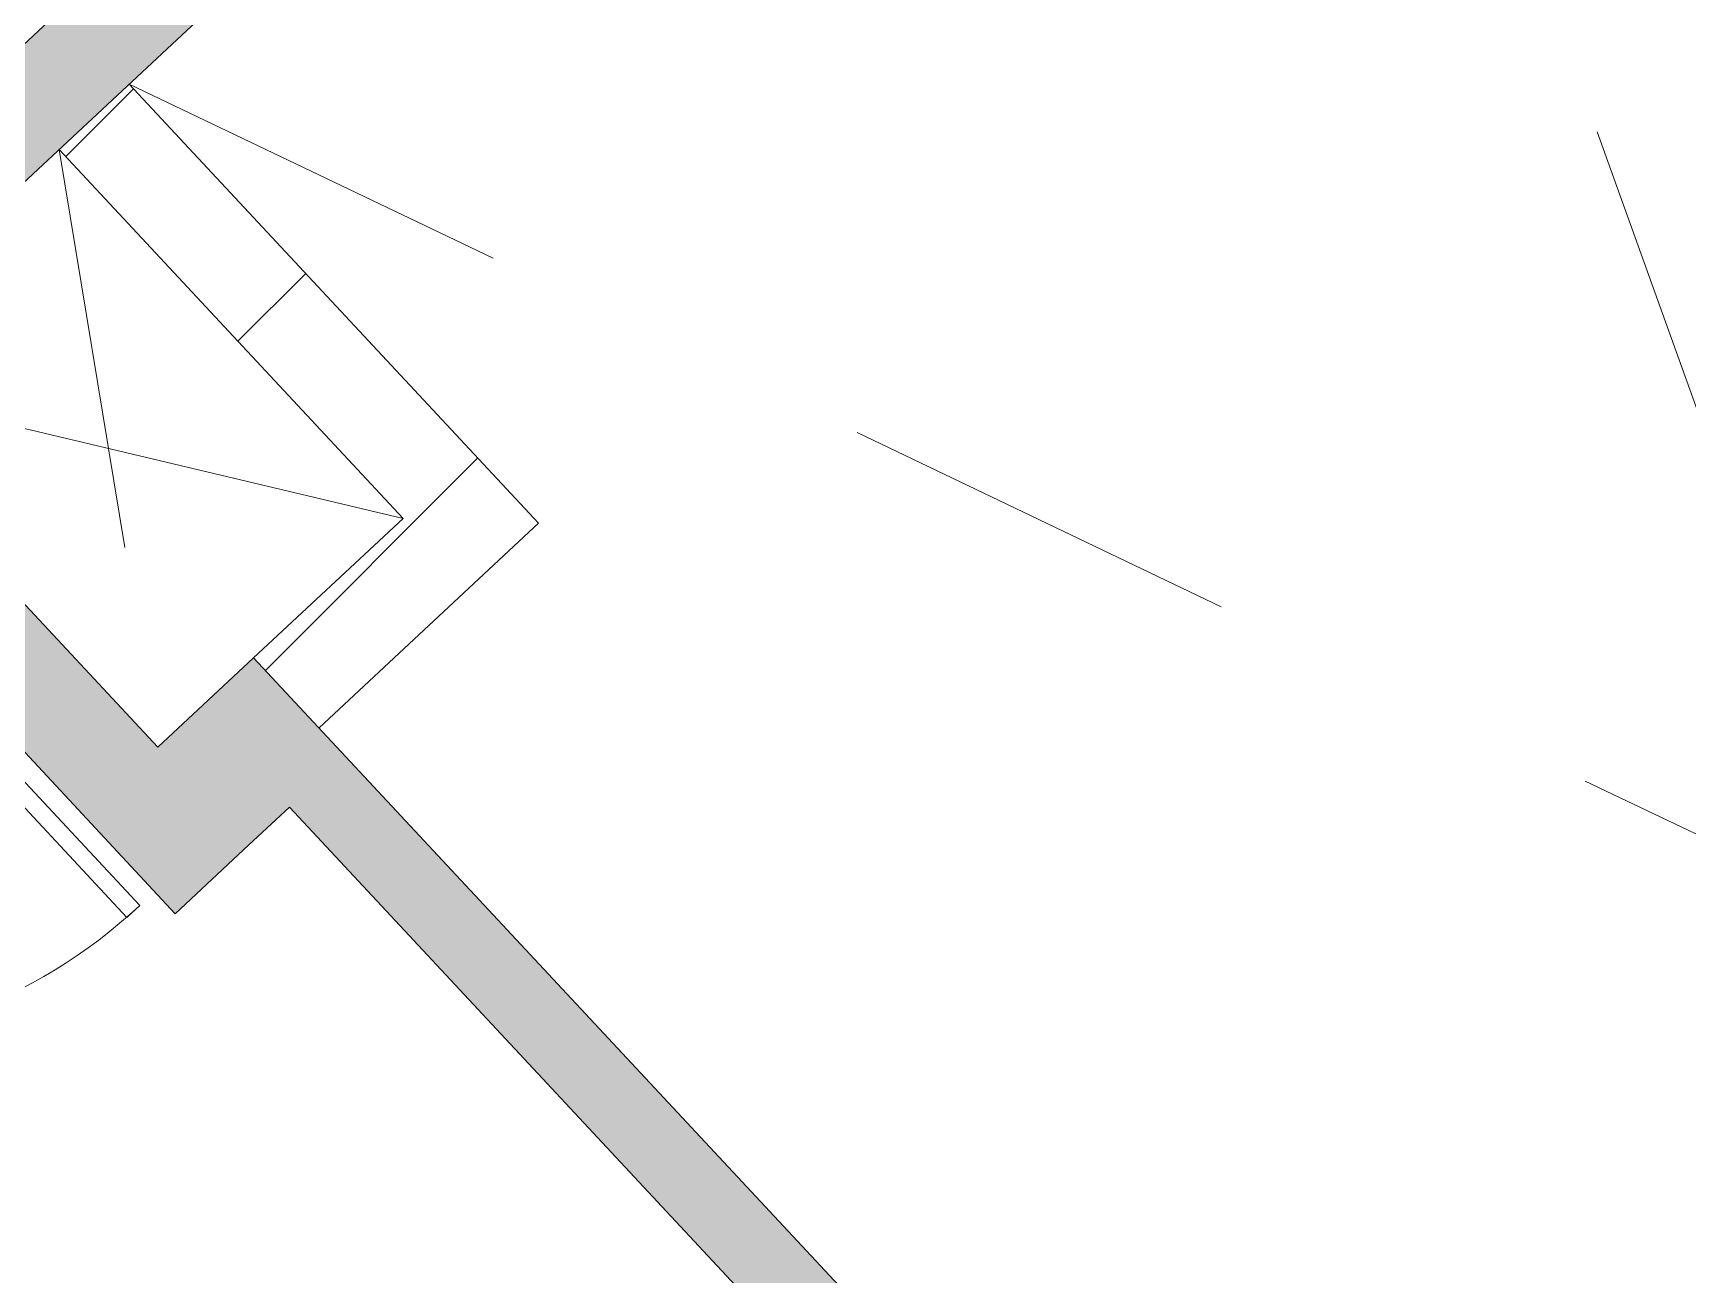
# Model space of a CAD drawing. Header units: millimetres. Extents: x -71377 to 516042, y -145869 to 441446.
# Drawn here: x 258359 to 261640, y 213980 to 216441 of the extents above; entities that cross this region are included whole.
import ezdxf

# ---------------------------------------------------------------- set-up
doc = ezdxf.new("R2010")
doc.units = ezdxf.units.MM
doc.header["$LTSCALE"] = 1000
doc.linetypes.add('_점선_S_', pattern=[1.6, 0.8, -0.8])
for name, color, linetype, lineweight in [('A-door', 4, 'Continuous', 5), ('A-door-hdln', 8, 'Continuous', 5), ('A-hat', 251, 'Continuous', 5), ('A_bwall', 3, 'Continuous', 5), ('A_cwall', 2, 'Continuous', 5), ('AA_오픈', 8, '_점선_S_', 5)]:
    doc.layers.add(name, color=color, linetype=linetype, lineweight=lineweight)
pattern_1 = [(45, (165969.5, 243949.9), (-353.5534, 353.5534), [])]

# ---------------------------------------------------------------- blocks, each defined once
blk = doc.blocks.new('외여닫이문 - __A_FSD_11x21_씰FL_20_원형__ELEV홀-7572301-지반층 배치도')
at = {"layer": 'A-door'}
for p, q in [((-550, 100), (-505, 100)), ((-550, -20), (-550, 100)), ((-505, 100), (-505, 15)), ((505, 100), (550, 100)), ((505, 15), (505, 100)), ((550, 100), (550, -20)), ((-520, 15), (-520, -20)), ((-505, 15), (-520, 15)), ((520, 15), (505, 15)), ((520, -20), (520, 15)), ((-520, -20), (-550, -20)), ((485, -20), (485, -1060)), ((485, -20), (520, -20)), ((520, -20), (520, -1060)), ((550, -20), (520, -20)), ((485, -1060), (520, -1060))]:
    blk.add_line(p, q, dxfattribs=at)
at = {"layer": 'A-door-hdln'}
for p, q in [((-505, 100), (505, 100)), ((-505, 15), (505, 15)), ((-520, -20), (520, -20))]:
    blk.add_line(p, q, dxfattribs=at)
blk.add_arc((520, -20), 1040, 180, 270, dxfattribs=at)

msp = doc.modelspace()

# ---------------------------------------------------------------- hatches: boundary and pattern name
at = {"layer": 'A-hat'}
for points in [[(257924.4, 215757), (260703.5, 218348.6), (260567.1, 218494.9), (257788, 215903.3)], [(258640.9, 214695.4), (258787.1, 214831.8), (257788, 215903.3), (257641.7, 215766.9), (258606.4, 214732.4)], [(258787.1, 214831.8), (258977.3, 215009.1), (258796.5, 215203), (258606.4, 215025.6), (258729.7, 214893.4)], [(259866.7, 213835.4), (259976.4, 213937.7), (258977.3, 215009.1), (258867.6, 214906.8), (259799.6, 213907.3)]]:
    msp.add_hatch(color=256, dxfattribs=at).paths.add_polyline_path(points)
h = msp.add_hatch(dxfattribs=at)
h.set_pattern_fill('FP_12', color=256, scale=1000, style=0, pattern_type=2)
h.set_pattern_definition(pattern_1)
h.paths.add_polyline_path([(259092.7, 215479.2), (259231.7, 215608.7), (258549.7, 216340.1), (258410.7, 216210.5), (258729.7, 215868.5)])
h = msp.add_hatch(dxfattribs=at)
h.set_pattern_fill('FP_12', color=256, scale=1000, style=0, pattern_type=2)
h.set_pattern_definition(pattern_1)
h.paths.add_polyline_path([(258926.1, 215064), (259361.3, 215469.8), (259231.7, 215608.7), (258796.5, 215203)])

# ---------------------------------------------------------------- linework, layer by layer
at = {"layer": 'A_bwall'}
for p, q in [((259361.3, 215469.8), (258549.7, 216340.1)), ((258410.7, 216210.5), (259092.7, 215479.2)), ((259092.7, 215479.2), (258796.5, 215203)), ((258926.1, 215064), (259361.3, 215469.8))]:
    msp.add_line(p, q, dxfattribs=at)
at = {"layer": 'A_cwall'}
for p, q in [((260713.4, 218631.3), (257641.7, 215766.9)), ((257924.4, 215757), (260703.5, 218348.6)), ((257641.7, 215766.9), (258640.9, 214695.4)), ((258606.4, 215025.6), (257924.4, 215757)), ((258796.5, 215203), (258606.4, 215025.6)), ((262001.9, 211765.6), (258796.5, 215203)), ((258787.1, 214831.8), (258867.6, 214906.8)), ((258867.6, 214906.8), (261892.2, 211663.3)), ((258640.9, 214695.4), (258787.1, 214831.8))]:
    msp.add_line(p, q, dxfattribs=at)
at = {"layer": 'AA_오픈'}
for p, q in [((263354, 210975.5), (260703.5, 218348.6)), ((258549.7, 216340.1), (265526.2, 213001)), ((258410.7, 216210.5), (258606.4, 215025.6)), ((259092.7, 215479.2), (257924.4, 215757))]:
    msp.add_line(p, q, dxfattribs=at)

# ---------------------------------------------------------------- block references
at = {"layer": 'A-door-hdln', "rotation": 43.00000124847593}
msp.add_blockref('외여닫이문 - __A_FSD_11x21_씰FL_20_원형__ELEV홀-7572301-지반층 배치도', (257467.5, 215132.6), dxfattribs=at)

doc.saveas('drawing.dxf')
